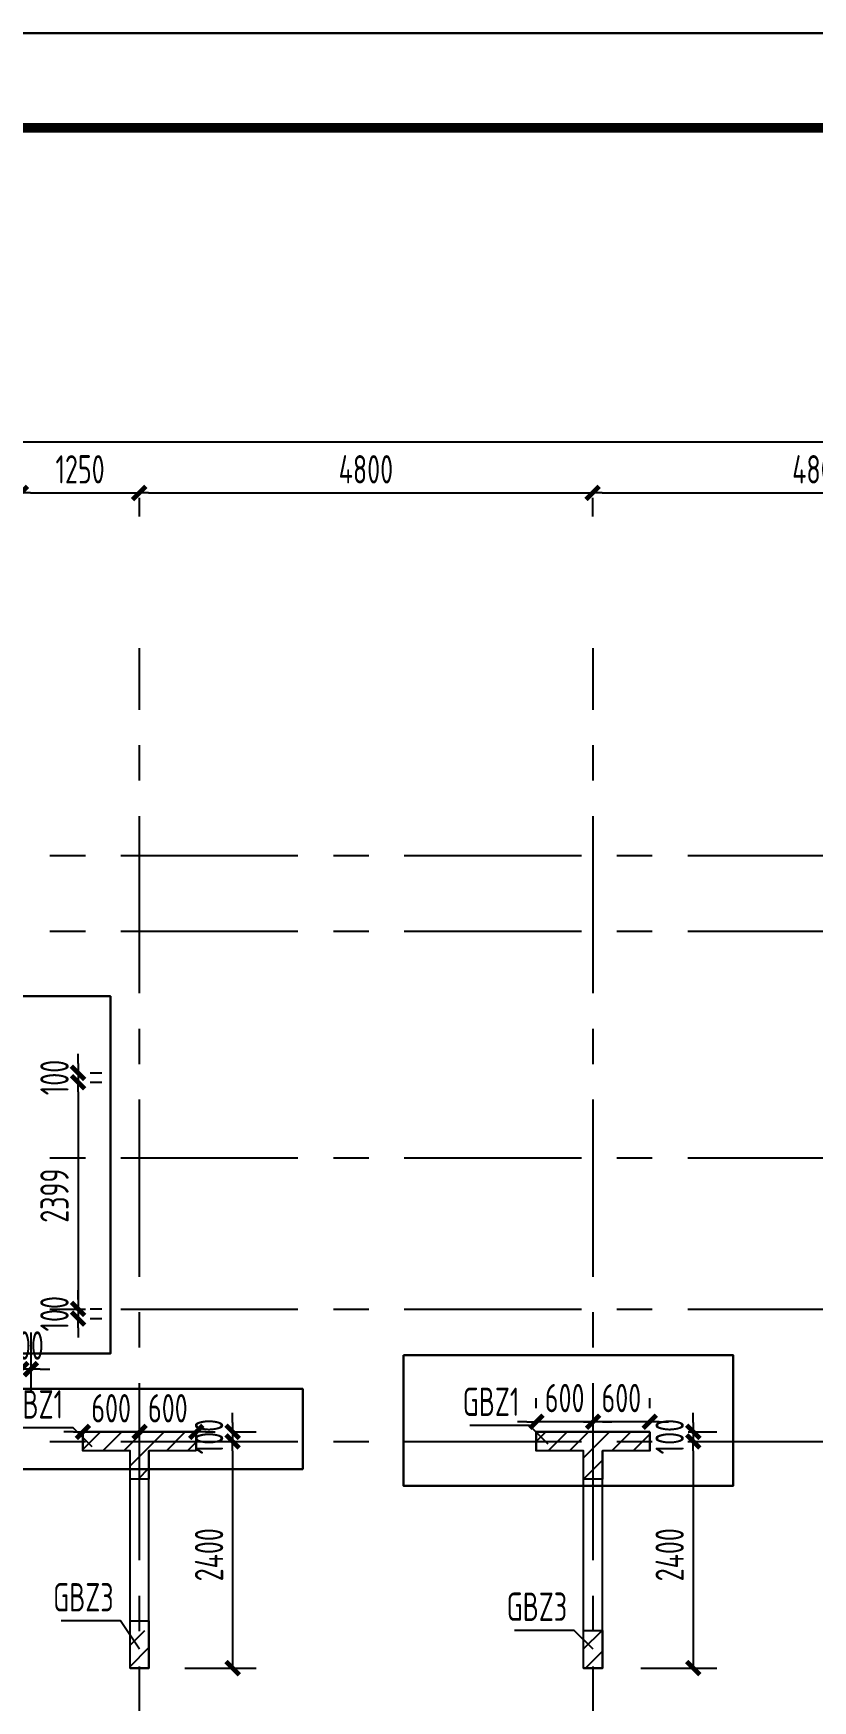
# Model space of a CAD drawing. Extents: x 580289 to 1106878, y -144605 to 78052.
# Drawn here: x 874959 to 883208, y 59467 to 77110 of the extents above; entities that cross this region are included whole.
import ezdxf

# ---------------------------------------------------------------- set-up
doc = ezdxf.new("R2010")
doc.units = 0
doc.header["$LTSCALE"] = 100
doc.linetypes.add('CENTER', pattern=[2, 1.25, -0.25, 0.25, -0.25])
doc.layers.get('0').update_dxf_attribs({"linetype": 'CONTINUOUS'})
doc.layers.get('Defpoints').update_dxf_attribs({"linetype": 'CONTINUOUS'})
for name, color, linetype in [('21000', 7, 'CONTINUOUS'), ('b边缘构件', 240, 'CONTINUOUS'), ('b边缘构件阴影', 240, 'CONTINUOUS'), ('COLU', 7, 'CONTINUOUS'), ('DIM', 3, 'CONTINUOUS'), ('PAXIS', 253, 'CENTER'), ('TEXT', 2, 'CONTINUOUS'), ('THIN', 7, 'CONTINUOUS'), ('T图框', 7, 'CONTINUOUS'), ('图框', 254, 'CONTINUOUS')]:
    doc.layers.add(name, color=color, linetype=linetype)
doc.styles.get("Standard").update_dxf_attribs({"font": 'tssdeng.shx', "width": 0.7, "bigfont": 'tssdchn.shx'})
doc.styles.add('TSSD_Dimension', font='Tssdeng.shx', dxfattribs={"width": 0.7, "bigfont": 'tssdchn.shx'})
doc.dimstyles.new('TSSD_100_100$0', dxfattribs={"dimtxt": 300, "dimasz": 100, "dimexe": 250, "dimexo": 250, "dimgap": 100, "dimtad": 1, "dimdec": 0, "dimzin": 0, "dimdsep": 46, "dimtxsty": 'TSSD_Dimension', "dimblk": '_TSDBK', "dimblk1": '_TSDBK', "dimblk2": '_TSDBK', "dimsah": 1, "dimcen": 0, "dimclrt": 7, "dimadec": 0, "dimazin": 0, "dimtfac": 1, "dimtdec": 0, "dimtix": 1, "dimtmove": 2, "dimatfit": 3, "dimldrblk": '_TSDBK', "dimfxl": 1, "dimtolj": 1, "dimtzin": 0, "dimarcsym": 0})
pattern_1 = [(45, (430321.28, 300359.7), (-112.2532, 112.2532), [])]

# ---------------------------------------------------------------- blocks, each defined once
blk = doc.blocks.new('_TSDBK')
blk.add_line((-1, 0), (0, 0))
at = {"const_width": 0.5}
blk.add_lwpolyline([(-0.7, -0.7), (0.7, 0.7)], dxfattribs=at)
blk = doc.blocks.new('*D931')
at = {"layer": 'Defpoints', "color": 0}
for p in [(880883, 62419), (880883, 62311), (881483, 62311)]:
    blk.add_point(p, dxfattribs=at)
at = {"layer": 'DIM', "color": 0, "lineweight": -2}
for p, q in [((880883, 62561), (880883, 62669)), ((881483, 62561), (881483, 62669)), ((880783, 62419), (880683, 62419)), ((881483, 62419), (880883, 62419)), ((881583, 62419), (881683, 62419))]:
    blk.add_line(p, q, dxfattribs=at)
at = {"layer": 'DIM', "color": 0, "lineweight": -2, "xscale": 100, "yscale": 100, "zscale": 100}
blk.add_blockref('_TSDBK', (880883, 62419), dxfattribs=at)
at = {"layer": 'DIM', "color": 0, "lineweight": -2, "xscale": 100, "yscale": 100, "zscale": 100, "rotation": 180}
blk.add_blockref('_TSDBK', (881483, 62419), dxfattribs=at)
at = {"layer": 'DIM', "color": 7, "insert": (881183, 62669), "char_height": 300, "attachment_point": 5, "style": 'TSSD_Dimension'}
blk.add_mtext('\\A1;600', dxfattribs=at)
blk = doc.blocks.new('*D932')
at = {"layer": 'Defpoints', "color": 0}
for p in [(880283, 62419), (880283, 62311), (880883, 62311)]:
    blk.add_point(p, dxfattribs=at)
at = {"layer": 'DIM', "color": 0, "lineweight": -2}
for p, q in [((880283, 62561), (880283, 62669)), ((880883, 62561), (880883, 62669)), ((880183, 62419), (880083, 62419)), ((880883, 62419), (880283, 62419)), ((880983, 62419), (881083, 62419))]:
    blk.add_line(p, q, dxfattribs=at)
at = {"layer": 'DIM', "color": 0, "lineweight": -2, "xscale": 100, "yscale": 100, "zscale": 100}
blk.add_blockref('_TSDBK', (880283, 62419), dxfattribs=at)
at = {"layer": 'DIM', "color": 0, "lineweight": -2, "xscale": 100, "yscale": 100, "zscale": 100, "rotation": 180}
blk.add_blockref('_TSDBK', (880883, 62419), dxfattribs=at)
at = {"layer": 'DIM', "color": 7, "insert": (880583, 62669), "char_height": 300, "attachment_point": 5, "style": 'TSSD_Dimension'}
blk.add_mtext('\\A1;600', dxfattribs=at)
blk = doc.blocks.new('*D933')
at = {"layer": 'Defpoints', "color": 0}
for p in [(881639, 62311), (881639, 62211), (881944, 62211)]:
    blk.add_point(p, dxfattribs=at)
at = {"layer": 'DIM', "color": 0, "lineweight": -2}
for p, q in [((881944, 62411), (881944, 62511)), ((881889, 62311), (882194, 62311)), ((881944, 62311), (881944, 62211)), ((881889, 62211), (882194, 62211)), ((881944, 62111), (881944, 62011))]:
    blk.add_line(p, q, dxfattribs=at)
at = {"layer": 'DIM', "color": 0, "lineweight": -2, "xscale": 100, "yscale": 100, "zscale": 100}
for p, rotation in [((881944, 62311), 270), ((881944, 62211), 90)]:
    blk.add_blockref('_TSDBK', p, dxfattribs=dict(at, rotation=rotation))
at = {"layer": 'DIM', "color": 7, "insert": (881694, 62261), "char_height": 300, "attachment_point": 5, "rotation": 90, "style": 'TSSD_Dimension'}
blk.add_mtext('\\A1;100', dxfattribs=at)
blk = doc.blocks.new('*D934')
at = {"layer": 'Defpoints', "color": 0}
for p in [(881639, 62211), (881139, 59811), (881944, 59811)]:
    blk.add_point(p, dxfattribs=at)
at = {"layer": 'DIM', "color": 0, "lineweight": -2}
for p, q in [((881889, 62211), (882194, 62211)), ((881944, 62111), (881944, 59911)), ((881389, 59811), (882194, 59811))]:
    blk.add_line(p, q, dxfattribs=at)
at = {"layer": 'DIM', "color": 0, "lineweight": -2, "xscale": 100, "yscale": 100, "zscale": 100}
for p, rotation in [((881944, 62211), 90), ((881944, 59811), 270)]:
    blk.add_blockref('_TSDBK', p, dxfattribs=dict(at, rotation=rotation))
at = {"layer": 'DIM', "color": 7, "insert": (881694, 61011), "char_height": 300, "attachment_point": 5, "rotation": 90, "style": 'TSSD_Dimension'}
blk.add_mtext('\\A1;2400', dxfattribs=at)
blk = doc.blocks.new('*D935')
at = {"layer": 'Defpoints', "color": 0}
for p in [(876083, 62311), (876083, 62311), (876683, 62311)]:
    blk.add_point(p, dxfattribs=at)
at = {"layer": 'DIM', "color": 0, "lineweight": -2}
for p, q in [((875983, 62311), (875883, 62311)), ((876683, 62311), (876083, 62311)), ((876783, 62311), (876883, 62311))]:
    blk.add_line(p, q, dxfattribs=at)
at = {"layer": 'DIM', "color": 0, "lineweight": -2, "xscale": 100, "yscale": 100, "zscale": 100}
blk.add_blockref('_TSDBK', (876083, 62311), dxfattribs=at)
at = {"layer": 'DIM', "color": 0, "lineweight": -2, "xscale": 100, "yscale": 100, "zscale": 100, "rotation": 180}
blk.add_blockref('_TSDBK', (876683, 62311), dxfattribs=at)
at = {"layer": 'DIM', "color": 7, "insert": (876383, 62561), "char_height": 300, "attachment_point": 5, "style": 'TSSD_Dimension'}
blk.add_mtext('\\A1;600', dxfattribs=at)
blk = doc.blocks.new('*D936')
at = {"layer": 'Defpoints', "color": 0}
for p in [(875483, 62311), (875483, 62311), (876083, 62311)]:
    blk.add_point(p, dxfattribs=at)
at = {"layer": 'DIM', "color": 0, "lineweight": -2}
for p, q in [((875383, 62311), (875283, 62311)), ((876083, 62311), (875483, 62311)), ((876183, 62311), (876283, 62311))]:
    blk.add_line(p, q, dxfattribs=at)
at = {"layer": 'DIM', "color": 0, "lineweight": -2, "xscale": 100, "yscale": 100, "zscale": 100}
blk.add_blockref('_TSDBK', (875483, 62311), dxfattribs=at)
at = {"layer": 'DIM', "color": 0, "lineweight": -2, "xscale": 100, "yscale": 100, "zscale": 100, "rotation": 180}
blk.add_blockref('_TSDBK', (876083, 62311), dxfattribs=at)
at = {"layer": 'DIM', "color": 7, "insert": (875783, 62561), "char_height": 300, "attachment_point": 5, "style": 'TSSD_Dimension'}
blk.add_mtext('\\A1;600', dxfattribs=at)
blk = doc.blocks.new('*D937')
at = {"layer": 'Defpoints', "color": 0}
for p in [(876812, 62311), (876812, 62211), (877069, 62211)]:
    blk.add_point(p, dxfattribs=at)
at = {"layer": 'DIM', "color": 0, "lineweight": -2}
for p, q in [((877069, 62411), (877069, 62511)), ((877062, 62311), (877319, 62311)), ((877069, 62311), (877069, 62211)), ((877062, 62211), (877319, 62211)), ((877069, 62111), (877069, 62011))]:
    blk.add_line(p, q, dxfattribs=at)
at = {"layer": 'DIM', "color": 0, "lineweight": -2, "xscale": 100, "yscale": 100, "zscale": 100}
for p, rotation in [((877069, 62311), 270), ((877069, 62211), 90)]:
    blk.add_blockref('_TSDBK', p, dxfattribs=dict(at, rotation=rotation))
at = {"layer": 'DIM', "color": 7, "insert": (876819, 62261), "char_height": 300, "attachment_point": 5, "rotation": 90, "style": 'TSSD_Dimension'}
blk.add_mtext('\\A1;100', dxfattribs=at)
blk = doc.blocks.new('*D938')
at = {"layer": 'Defpoints', "color": 0}
for p in [(876812, 62211), (876312, 59811), (877069, 59811)]:
    blk.add_point(p, dxfattribs=at)
at = {"layer": 'DIM', "color": 0, "lineweight": -2}
for p, q in [((877062, 62211), (877319, 62211)), ((877069, 62111), (877069, 59911)), ((876562, 59811), (877319, 59811))]:
    blk.add_line(p, q, dxfattribs=at)
at = {"layer": 'DIM', "color": 0, "lineweight": -2, "xscale": 100, "yscale": 100, "zscale": 100}
for p, rotation in [((877069, 62211), 90), ((877069, 59811), 270)]:
    blk.add_blockref('_TSDBK', p, dxfattribs=dict(at, rotation=rotation))
at = {"layer": 'DIM', "color": 7, "insert": (876819, 61011), "char_height": 300, "attachment_point": 5, "rotation": 90, "style": 'TSSD_Dimension'}
blk.add_mtext('\\A1;2400', dxfattribs=at)
blk = doc.blocks.new('*D939')
at = {"layer": 'Defpoints', "color": 0}
for p in [(875311, 66111), (875311, 66011), (875433, 66011)]:
    blk.add_point(p, dxfattribs=at)
at = {"layer": 'DIM', "color": 0, "lineweight": -2}
for p, q in [((875433, 66211), (875433, 66311)), ((875433, 66111), (875433, 66011)), ((875561, 66111), (875683, 66111)), ((875561, 66011), (875683, 66011)), ((875433, 65911), (875433, 65811))]:
    blk.add_line(p, q, dxfattribs=at)
at = {"layer": 'DIM', "color": 0, "lineweight": -2, "xscale": 100, "yscale": 100, "zscale": 100}
for p, rotation in [((875433, 66111), 270), ((875433, 66011), 90)]:
    blk.add_blockref('_TSDBK', p, dxfattribs=dict(at, rotation=rotation))
at = {"layer": 'DIM', "color": 7, "insert": (875183, 66061), "char_height": 300, "attachment_point": 5, "rotation": 90, "style": 'TSSD_Dimension'}
blk.add_mtext('\\A1;100', dxfattribs=at)
blk = doc.blocks.new('*D940')
at = {"layer": 'Defpoints', "color": 0}
for p in [(875311, 66011), (875312, 63612), (875433, 63612)]:
    blk.add_point(p, dxfattribs=at)
at = {"layer": 'DIM', "color": 0, "lineweight": -2}
for p, q in [((875561, 66011), (875683, 66011)), ((875433, 65911), (875433, 63712)), ((875562, 63612), (875683, 63612))]:
    blk.add_line(p, q, dxfattribs=at)
at = {"layer": 'DIM', "color": 0, "lineweight": -2, "xscale": 100, "yscale": 100, "zscale": 100}
for p, rotation in [((875433, 66011), 90), ((875433, 63612), 270)]:
    blk.add_blockref('_TSDBK', p, dxfattribs=dict(at, rotation=rotation))
at = {"layer": 'DIM', "color": 7, "insert": (875183, 64811), "char_height": 300, "attachment_point": 5, "rotation": 90, "style": 'TSSD_Dimension'}
blk.add_mtext('\\A1;2399', dxfattribs=at)
blk = doc.blocks.new('*D941')
at = {"layer": 'Defpoints', "color": 0}
for p in [(875312, 63612), (875311, 63511), (875433, 63511)]:
    blk.add_point(p, dxfattribs=at)
at = {"layer": 'DIM', "color": 0, "lineweight": -2}
for p, q in [((875433, 63712), (875433, 63812)), ((875433, 63612), (875433, 63511)), ((875562, 63612), (875683, 63612)), ((875433, 63411), (875433, 63311)), ((875561, 63511), (875683, 63511))]:
    blk.add_line(p, q, dxfattribs=at)
at = {"layer": 'DIM', "color": 0, "lineweight": -2, "xscale": 100, "yscale": 100, "zscale": 100}
for p, rotation in [((875433, 63612), 270), ((875433, 63511), 90)]:
    blk.add_blockref('_TSDBK', p, dxfattribs=dict(at, rotation=rotation))
at = {"layer": 'DIM', "color": 7, "insert": (875183, 63561), "char_height": 300, "attachment_point": 5, "rotation": 90, "style": 'TSSD_Dimension'}
blk.add_mtext('\\A1;100', dxfattribs=at)
blk = doc.blocks.new('*D942')
at = {"layer": 'Defpoints', "color": 0}
for p in [(874833, 63612), (874933, 63612), (874833, 62975)]:
    blk.add_point(p, dxfattribs=at)
at = {"layer": 'DIM', "color": 0, "lineweight": -2}
for p, q in [((874833, 63362), (874833, 62725)), ((874933, 63362), (874933, 62725)), ((874733, 62975), (874633, 62975)), ((874933, 62975), (874833, 62975)), ((875033, 62975), (875133, 62975))]:
    blk.add_line(p, q, dxfattribs=at)
at = {"layer": 'DIM', "color": 0, "lineweight": -2, "xscale": 100, "yscale": 100, "zscale": 100}
blk.add_blockref('_TSDBK', (874833, 62975), dxfattribs=at)
at = {"layer": 'DIM', "color": 0, "lineweight": -2, "xscale": 100, "yscale": 100, "zscale": 100, "rotation": 180}
blk.add_blockref('_TSDBK', (874933, 62975), dxfattribs=at)
at = {"layer": 'DIM', "color": 7, "insert": (874883, 63225), "char_height": 300, "attachment_point": 5, "style": 'TSSD_Dimension'}
blk.add_mtext('\\A1;100', dxfattribs=at)
blk = doc.blocks.new('*D1051')
at = {"layer": 'Defpoints', "color": 0}
for p in [(874829, 72446), (876079, 72446), (876079, 72247)]:
    blk.add_point(p, dxfattribs=at)
at = {"layer": 'DIM', "color": 0, "lineweight": -2}
for p, q in [((874829, 72196), (874829, 71997)), ((874929, 72247), (875979, 72247)), ((876079, 72196), (876079, 71997))]:
    blk.add_line(p, q, dxfattribs=at)
at = {"layer": 'DIM', "color": 0, "lineweight": -2, "xscale": 100, "yscale": 100, "zscale": 100, "rotation": 180}
blk.add_blockref('_TSDBK', (874829, 72247), dxfattribs=at)
at = {"layer": 'DIM', "color": 0, "lineweight": -2, "xscale": 100, "yscale": 100, "zscale": 100}
blk.add_blockref('_TSDBK', (876079, 72247), dxfattribs=at)
at = {"layer": 'DIM', "color": 7, "insert": (875454, 72497), "char_height": 300, "attachment_point": 5, "style": 'TSSD_Dimension'}
blk.add_mtext('\\A1;1250', dxfattribs=at)
blk = doc.blocks.new('*D1052')
at = {"layer": 'Defpoints', "color": 0}
for p in [(876079, 72446), (880879, 72446), (880879, 72247)]:
    blk.add_point(p, dxfattribs=at)
at = {"layer": 'DIM', "color": 0, "lineweight": -2}
for p, q in [((876079, 72196), (876079, 71997)), ((876179, 72247), (880779, 72247)), ((880879, 72196), (880879, 71997))]:
    blk.add_line(p, q, dxfattribs=at)
at = {"layer": 'DIM', "color": 0, "lineweight": -2, "xscale": 100, "yscale": 100, "zscale": 100, "rotation": 180}
blk.add_blockref('_TSDBK', (876079, 72247), dxfattribs=at)
at = {"layer": 'DIM', "color": 0, "lineweight": -2, "xscale": 100, "yscale": 100, "zscale": 100}
blk.add_blockref('_TSDBK', (880879, 72247), dxfattribs=at)
at = {"layer": 'DIM', "color": 7, "insert": (878479, 72497), "char_height": 300, "attachment_point": 5, "style": 'TSSD_Dimension'}
blk.add_mtext('\\A1;4800', dxfattribs=at)
blk = doc.blocks.new('*D1053')
at = {"layer": 'Defpoints', "color": 0}
for p in [(880879, 72446), (885679, 72446), (885679, 72247)]:
    blk.add_point(p, dxfattribs=at)
at = {"layer": 'DIM', "color": 0, "lineweight": -2}
for p, q in [((880879, 72196), (880879, 71997)), ((880979, 72247), (885579, 72247)), ((885679, 72196), (885679, 71997))]:
    blk.add_line(p, q, dxfattribs=at)
at = {"layer": 'DIM', "color": 0, "lineweight": -2, "xscale": 100, "yscale": 100, "zscale": 100, "rotation": 180}
blk.add_blockref('_TSDBK', (880879, 72247), dxfattribs=at)
at = {"layer": 'DIM', "color": 0, "lineweight": -2, "xscale": 100, "yscale": 100, "zscale": 100}
blk.add_blockref('_TSDBK', (885679, 72247), dxfattribs=at)
at = {"layer": 'DIM', "color": 7, "insert": (883279, 72497), "char_height": 300, "attachment_point": 5, "style": 'TSSD_Dimension'}
blk.add_mtext('\\A1;4800', dxfattribs=at)
blk = doc.blocks.new('*D1058')
at = {"layer": 'Defpoints', "color": 0}
for p in [(846679, 72787), (895879, 72787), (895879, 72787)]:
    blk.add_point(p, dxfattribs=at)
at = {"layer": 'DIM', "color": 0, "lineweight": -2}
for p, q in [((846779, 72787), (895779, 72787)), ((846679, 72537), (846679, 72537))]:
    blk.add_line(p, q, dxfattribs=at)
at = {"layer": 'DIM', "color": 0, "lineweight": -2, "xscale": 100, "yscale": 100, "zscale": 100, "rotation": 180}
blk.add_blockref('_TSDBK', (846679, 72787), dxfattribs=at)
at = {"layer": 'DIM', "color": 0, "lineweight": -2, "xscale": 100, "yscale": 100, "zscale": 100}
blk.add_blockref('_TSDBK', (895879, 72787), dxfattribs=at)
at = {"layer": 'DIM', "color": 7, "insert": (871279, 73037), "char_height": 300, "attachment_point": 5, "style": 'TSSD_Dimension'}
blk.add_mtext('\\A1;49200', dxfattribs=at)
blk = doc.blocks.new('A$C72C84CBD')
at = {"layer": '图框', "color": 0}
for points in [[(0, 0), (0, 59400), (84100, 59400), (84100, 0)], [(0, 0), (84100, 0), (84100, 59400), (0, 59400)]]:
    blk.add_lwpolyline(points, close=True, dxfattribs=at)
at = {"layer": '图框', "color": 0, "const_width": 100}
blk.add_lwpolyline([(2500, 1000), (83100, 1000), (83100, 58400), (2500, 58400)], close=True, dxfattribs=at)
blk = doc.blocks.new('图框')
at = {"layer": 'T图框', "color": 4}
blk.add_blockref('A$C72C84CBD', (602717, 102744), dxfattribs=at)

msp = doc.modelspace()

# ---------------------------------------------------------------- hatches: boundary and pattern name
at = {"layer": 'b边缘构件阴影'}
h = msp.add_hatch(dxfattribs=at)
h.set_pattern_fill('ANSI31', color=256, scale=50, style=0)
h.set_pattern_definition(pattern_1)
h.paths.add_polyline_path([(876683, 62110.8), (876183, 62110.8), (876183, 61810.8), (875983, 61810.8), (875983, 62110.8), (875483, 62110.8), (875483, 62310.8), (876683, 62310.8)], flags=0)
h = msp.add_hatch(dxfattribs=at)
h.set_pattern_fill('ANSI31', color=256, scale=50, style=0)
h.set_pattern_definition(pattern_1)
h.paths.add_polyline_path([(881483, 62310.8), (881483, 62110.8), (880983, 62110.8), (880983, 61810.8), (880783, 61810.8), (880783, 62110.8), (880283, 62110.8), (880283, 62310.8)], flags=0)
h = msp.add_hatch(dxfattribs=at)
h.set_pattern_fill('ANSI31', color=256, scale=50, style=0)
h.set_pattern_definition([(45, (430321.28, 300259.7), (-112.2532, 112.2532), [])])
h.paths.add_polyline_path([(876183, 60210.8), (876183, 59810.8), (875983, 59810.8), (875983, 60210.8)], flags=0)
h = msp.add_hatch(dxfattribs=at)
h.set_pattern_fill('ANSI31', color=256, scale=50, style=0)
h.set_pattern_definition(pattern_1)
h.paths.add_polyline_path([(880983, 60210.8), (880983, 59810.8), (880783, 59810.8), (880783, 60210.8)], flags=0)

# ---------------------------------------------------------------- linework, layer by layer
at = {"layer": '21000', "color": 1, "lineweight": 30}
for points in [[(866948.3, 66921.3), (875774.9, 66921.3), (875774.9, 63140.2), (866948.3, 63140.2)], [(878876.4, 63121.2), (882366.6, 63121.2), (882366.6, 61741), (878876.4, 61741)], [(874320.3, 62766), (877810.5, 62766), (877810.5, 61916.6), (874320.3, 61916.6)]]:
    msp.add_lwpolyline(points, close=True, dxfattribs=at)
at = {"layer": 'b边缘构件'}
for points in [[(875983, 62310.8), (875483, 62310.8)], [(875483, 62310.8), (875483, 62110.8)], [(876683, 62110.8), (876183, 62110.8), (876183, 61810.8), (875983, 61810.8), (875983, 62110.8), (875483, 62110.8), (875483, 62310.8), (876683, 62310.8), (876683, 62110.8)], [(876683, 62310.8), (875983, 62310.8)], [(876683, 62110.8), (876683, 62310.8)], [(880783, 62310.8), (880283, 62310.8)], [(880283, 62310.8), (880283, 62110.8)], [(881483, 62310.8), (881483, 62110.8), (880983, 62110.8), (880983, 61810.8), (880783, 61810.8), (880783, 62110.8), (880283, 62110.8), (880283, 62310.8), (881483, 62310.8)], [(881483, 62310.8), (880783, 62310.8)], [(881483, 62110.8), (881483, 62310.8)], [(875983, 62110.8), (875483, 62110.8)], [(876683, 62110.8), (876183, 62110.8)], [(880783, 62110.8), (880283, 62110.8)], [(881483, 62110.8), (880983, 62110.8)], [(876183, 60310.8), (876183, 59810.8), (875983, 59810.8), (875983, 60310.8), (876183, 60310.8)], [(880983, 60210.8), (880983, 59810.8), (880783, 59810.8), (880783, 60210.8), (880983, 60210.8)], [(875983, 59810.8), (876183, 59810.8)], [(880783, 59810.8), (880983, 59810.8)]]:
    msp.add_lwpolyline(points, dxfattribs=at)
at = {"layer": 'COLU'}
for points in [[(875983, 62310.8), (875483, 62310.8)], [(875483, 62310.8), (875483, 62110.8)], [(876683, 62310.8), (875983, 62310.8)], [(876683, 62110.8), (876683, 62310.8)], [(880783, 62310.8), (880283, 62310.8)], [(880283, 62310.8), (880283, 62110.8)], [(881483, 62310.8), (880783, 62310.8)], [(881483, 62110.8), (881483, 62310.8)], [(875983, 62110.8), (875483, 62110.8)], [(875983, 59810.8), (875983, 62110.8)], [(876683, 62110.8), (876183, 62110.8)], [(876183, 59810.8), (876183, 62110.8)], [(880783, 62110.8), (880283, 62110.8)], [(880783, 59810.8), (880783, 62110.8)], [(880983, 59810.8), (880983, 62110.8)], [(881483, 62110.8), (880983, 62110.8)], [(875983, 59810.8), (876183, 59810.8)], [(880783, 59810.8), (880983, 59810.8)]]:
    msp.add_lwpolyline(points, dxfattribs=at)
at = {"layer": 'PAXIS', "linetype": 'CENTER', "ltscale": 15}
for p, q in [((876083, 51952.8), (876083, 70605.3)), ((880883, 51952.8), (880883, 70605.3)), ((845885.4, 68410.8), (896680.6, 68410.8)), ((845885.4, 67610.8), (896680.6, 67610.8)), ((845885.4, 65210.8), (896680.6, 65210.8)), ((845885.4, 63612.1), (896680.6, 63610.8)), ((845885.4, 62210.8), (896680.6, 62210.8))]:
    msp.add_line(p, q, dxfattribs=at)
at = {"layer": 'THIN'}
for points in [[(875580.2, 62152.3), (875380.2, 62352.3), (874750.2, 62352.3)], [(880409.9, 62179.7), (880209.9, 62379.7), (879579.9, 62379.7)], [(876083, 60010.8), (875883, 60310.8), (875253, 60310.8)], [(880883, 60010.8), (880683, 60210.8), (880053, 60210.8)]]:
    msp.add_lwpolyline(points, dxfattribs=at)

# ---------------------------------------------------------------- block references
at = {"layer": 'T图框'}
msp.add_blockref('图框', (234338.3, -85033.1), dxfattribs=at)

# ---------------------------------------------------------------- texts
at = {"layer": 'TEXT', "width": 0.7}
for s, p in [('GBZ1', (874674.4, 62452.3)), ('GBZ1', (879504.2, 62479.7)), ('GBZ3', (875169.1, 60410.8)), ('GBZ3', (879969.1, 60310.8))]:
    msp.add_text(s, height=300, dxfattribs=at).set_placement(p)

# ---------------------------------------------------------------- dimensions: what is measured, and where the dimension line sits
at = {"layer": 'DIM'}
for base, p1, p2, picture, middle in [((895878.9, 72786.6), (846678.9, 72786.6), (895878.9, 72786.6), '*D1058', (871278.9, 73036.6)), ((876078.9, 72247.2), (874828.9, 72446.2), (876078.9, 72446.2), '*D1051', (875453.9, 72497.2)), ((880878.9, 72247.2), (876078.9, 72446.2), (880878.9, 72446.2), '*D1052', (878478.9, 72497.2)), ((885678.9, 72247.2), (880878.9, 72446.2), (885678.9, 72446.2), '*D1053', (883278.9, 72497.2))]:
    dim = msp.add_linear_dim(base=base, p1=p1, p2=p2, dimstyle='TSSD_100_100$0', dxfattribs=at)
    dim.commit()
    dim.dimension.update_dxf_attribs({"geometry": picture, "text_midpoint": middle})
for base, p1, p2, angle, picture, middle in [((875432.5, 66010.8), (875311.5, 66110.8), (875311.5, 66010.8), 90, '*D939', (875182.5, 66060.8)), ((875432.5, 63611.6), (875311.5, 66010.8), (875311.5, 63611.6), 90, '*D940', (875182.5, 64811.2)), ((874833, 62974.7), (874933, 63611.6), (874833, 63611.6), 180, '*D942', (874883, 63224.7)), ((880283, 62418.7), (880883, 62310.8), (880283, 62310.8), 180, '*D932', (880583, 62668.7)), ((880883, 62418.7), (881483, 62310.8), (880883, 62310.8), 180, '*D931', (881183, 62668.7)), ((875483, 62310.8), (876083, 62310.8), (875483, 62310.8), 180, '*D936', (875783, 62560.8)), ((876083, 62310.8), (876683, 62310.8), (876083, 62310.8), 180, '*D935', (876383, 62560.8)), ((877068.5, 62210.8), (876811.5, 62310.8), (876811.5, 62210.8), 90, '*D937', (876818.5, 62260.8)), ((881944, 62210.8), (881638.7, 62310.8), (881638.7, 62210.8), 90, '*D933', (881694, 62260.8)), ((877068.5, 59810.8), (876811.5, 62210.8), (876311.5, 59810.8), 90, '*D938', (876818.5, 61010.8)), ((881944, 59810.8), (881638.7, 62210.8), (881138.7, 59810.8), 90, '*D934', (881694, 61010.8))]:
    dim = msp.add_linear_dim(base=base, p1=p1, p2=p2, angle=angle, dimstyle='TSSD_100_100$0', dxfattribs=at)
    dim.commit()
    dim.dimension.update_dxf_attribs({"geometry": picture, "text_midpoint": middle})
dim = msp.add_linear_dim(base=(875432.5, 63510.8), p1=(875311.5, 63611.6), p2=(875311.5, 63510.8), angle=90, text='100', dimstyle='TSSD_100_100$0', dxfattribs=at)
dim.commit()
dim.dimension.update_dxf_attribs({"geometry": '*D941', "text_midpoint": (875182.5, 63561.2)})

doc.saveas('drawing.dxf')
